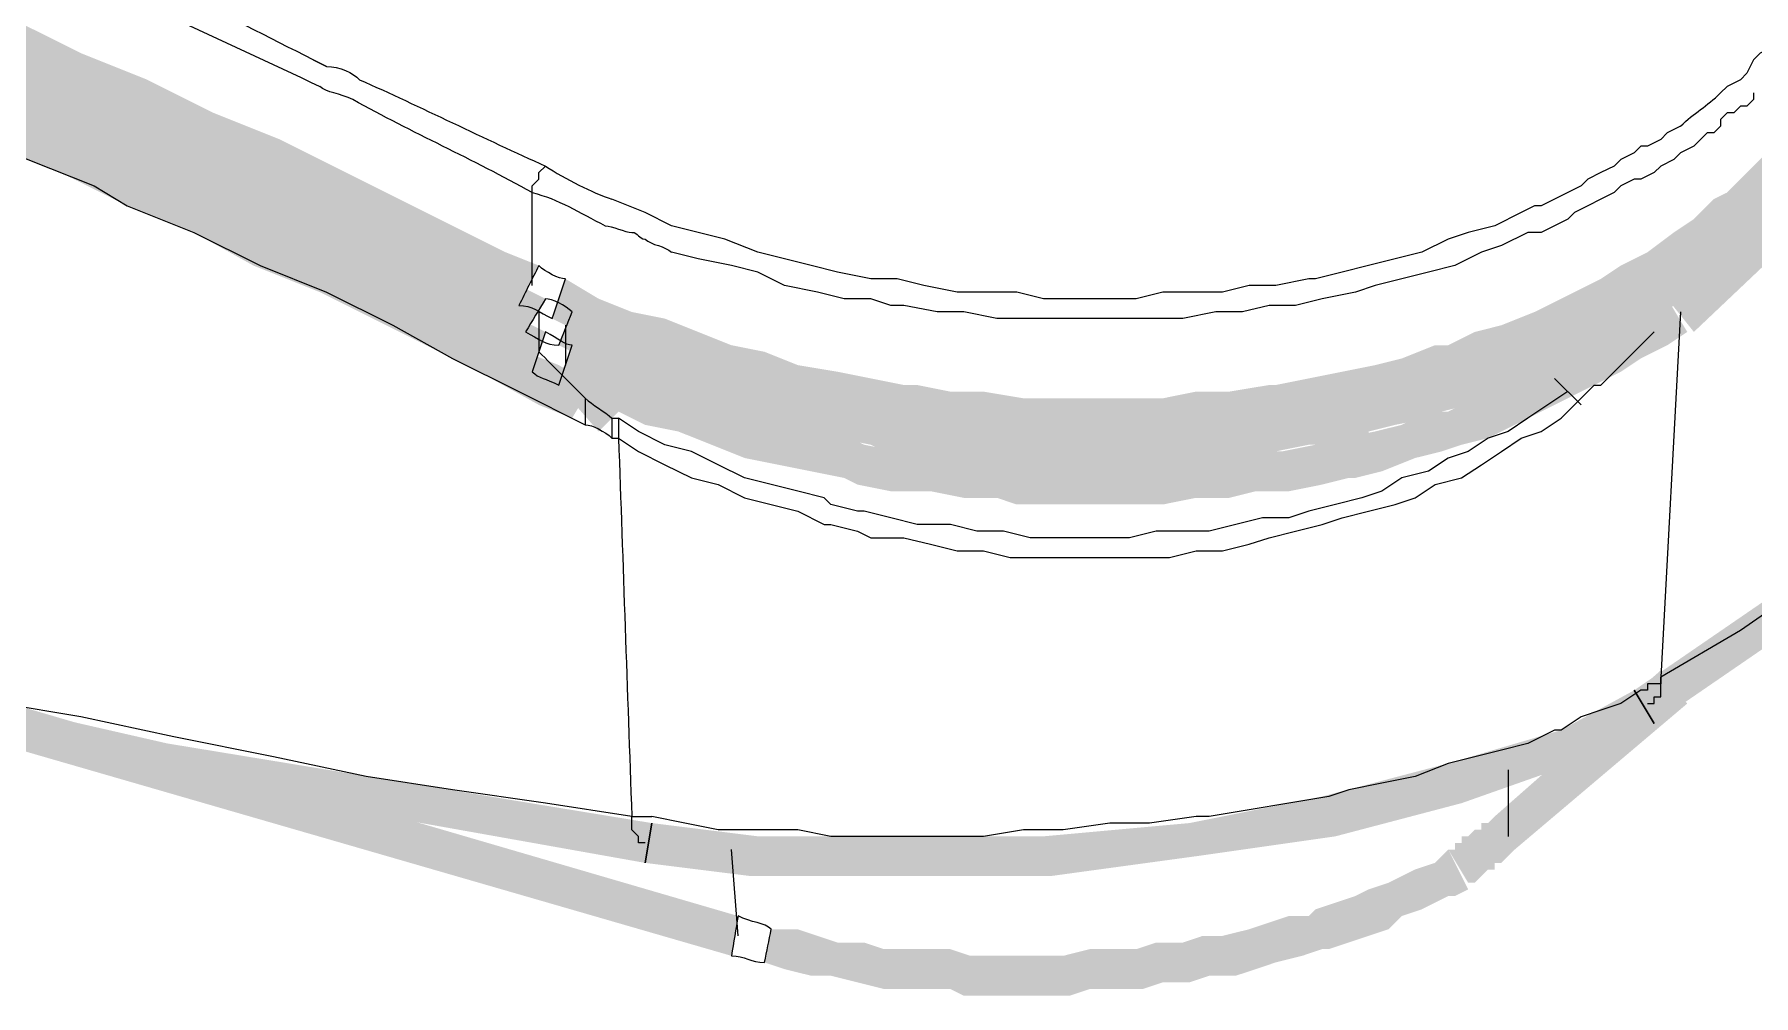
# Model space of a CAD drawing. Header units: millimetres. Extents: x -71336 to -35435, y -26189 to 22712.
# Drawn here: x -39877.11 to -39871.58, y -5456.45 to -5453.36 of the extents above; entities that cross this region are included whole.
import ezdxf
from ezdxf.enums import TextEntityAlignment as Align

# ---------------------------------------------------------------- set-up
doc = ezdxf.new("R2010")
doc.units = ezdxf.units.MM
doc.layers.add('SC - Equipment', color=7, linetype='Continuous', lineweight=13)
doc.styles.get("Standard").update_dxf_attribs({"font": 'arial.ttf', "height": 35})

# ---------------------------------------------------------------- blocks, each defined once
blk = doc.blocks.new('BARCO CLICKSHARE BUTTON WITH TEXT - SCHEMATIC')
at = {"layer": 'SC - Equipment', "lineweight": 0, "transparency": 33554687}
for points in [[(7.0023, -13.8126), (8.4327, -12.8306), (10.5249, -11.1013), (12.5743, -9.244), (13.9834, -7.7709), (14.0901, -7.8563), (12.6597, -9.3294), (10.5889, -11.2081), (8.4967, -12.9373), (7.0664, -13.9194)], [(3.4157, -12.5744), (3.309, -12.5103), (3.1169, -12.4036), (2.9034, -12.3182), (2.7966, -12.2542), (2.5831, -12.1688), (2.3697, -12.062), (2.1775, -11.9766), (1.964, -11.8699), (1.7505, -11.7845), (1.5371, -11.6777), (1.3236, -11.5924), (1.3663, -11.4856), (1.5798, -11.571), (1.7932, -11.6564), (2.0067, -11.7631), (2.2202, -11.8485), (2.4337, -11.9553), (2.6472, -12.0407), (2.8607, -12.1474), (2.9461, -12.1901), (3.1596, -12.2969), (3.373, -12.4036), (3.4798, -12.4463)], [(3.3944, -12.6384, 0.015677), (1.3236, -11.6778), (1.3236, -11.6778), (1.3876, -11.571), (1.3876, -11.571, -0.015677), (3.4584, -12.5317), (3.4584, -12.5317)], [(3.4584, -12.7879), (3.3517, -12.7238), (3.1596, -12.6384), (2.9674, -12.553), (2.8607, -12.489), (2.6685, -12.4036), (2.4764, -12.3182), (2.2843, -12.2328), (2.0921, -12.1261), (1.9, -12.0407), (1.7078, -11.9553), (1.4944, -11.8699), (1.5584, -11.7631), (1.7505, -11.8485), (1.9427, -11.9339), (2.1562, -12.0193), (2.3483, -12.1047), (2.5404, -12.1901), (2.7326, -12.2969), (2.9247, -12.3823), (3.0101, -12.425), (3.2236, -12.5317), (3.4157, -12.6171), (3.5011, -12.6598)], [(3.5865, -12.9373), (3.4798, -12.8946), (3.2877, -12.7879), (3.0742, -12.6811), (2.9888, -12.6384), (2.7753, -12.5317), (2.5618, -12.4463), (2.3697, -12.3396), (2.1562, -12.2542), (1.9427, -12.1474), (1.7292, -12.062), (1.5371, -11.9766), (1.5798, -11.8485), (1.7932, -11.9553), (2.0067, -12.0407), (2.1989, -12.1261), (2.4124, -12.2328), (2.6258, -12.3182), (2.8393, -12.425), (3.0315, -12.5317), (3.1382, -12.5744), (3.3304, -12.6811), (3.5438, -12.7665), (3.6506, -12.8306)], [(7.6855, -11.998), (7.6428, -12.062), (7.6428, -12.062), (7.5787, -12.1261), (7.5787, -12.1261), (7.5147, -12.1901), (7.5147, -12.1901), (7.4507, -12.2542), (7.4507, -12.2542), (7.3866, -12.2969), (7.3866, -12.2969), (7.3439, -12.3396), (7.3439, -12.3396), (7.2799, -12.3823), (7.2799, -12.4036), (7.1945, -12.4463), (7.1945, -12.4463), (7.1091, -12.5103), (7.1091, -12.5103), (7.045, -12.553), (7.0237, -12.553), (6.9596, -12.5957), (6.9383, -12.5957), (6.9169, -12.6171), (6.9169, -12.6171), (6.8102, -12.6598), (6.8102, -12.6598), (6.7248, -12.7025), (6.7248, -12.7025), (6.6394, -12.7452), (6.6394, -12.7452), (6.5327, -12.7879), (6.5327, -12.7879), (6.4259, -12.8306), (6.4259, -12.8306), (6.4046, -12.8306), (6.4046, -12.8306), (6.2978, -12.8733), (6.2978, -12.8733), (6.1911, -12.8946), (6.1911, -12.8946), (6.0843, -12.916), (6.0843, -12.916), (5.9776, -12.9373), (5.9776, -12.9373), (5.8708, -12.9587), (5.8708, -12.9587), (5.8281, -12.9587), (5.8281, -12.9587), (5.7214, -12.98), (5.7214, -12.98), (5.6147, -12.98), (5.6147, -12.98), (5.4866, -13.0014), (5.4866, -13.0014), (5.3798, -13.0014), (5.3798, -13.0014), (5.2731, -13.0014), (5.2731, -13.0014), (5.145, -13.0014), (5.145, -13.0014), (5.0382, -13.0014), (5.0169, -13.0014), (4.9102, -12.98), (4.9102, -12.98), (4.7821, -12.98), (4.7821, -12.98), (4.6753, -12.9587), (4.6753, -12.9587), (4.654, -12.9587), (4.6326, -12.9587), (4.6326, -12.9587), (4.5259, -12.9373), (4.5259, -12.9373), (4.3978, -12.916), (4.3978, -12.916), (4.291, -12.8946), (4.291, -12.8946), (4.1629, -12.8519), (4.1629, -12.8519), (4.0562, -12.8306), (4.0562, -12.8306), (3.9495, -12.7879), (3.9495, -12.7879), (3.8427, -12.7452), (3.8427, -12.7452), (3.736, -12.7025), (3.7146, -12.7025), (3.6079, -12.6598), (3.6079, -12.6598), (3.5225, -12.6171), (3.5652, -12.489), (3.6719, -12.553), (3.7787, -12.5957), (3.8854, -12.6171), (3.9922, -12.6598), (4.0989, -12.7025), (4.2056, -12.7238), (4.3124, -12.7665), (4.4405, -12.7879), (4.5472, -12.8092), (4.654, -12.8306), (4.654, -12.8946), (4.654, -12.8306), (4.654, -12.8306), (4.6967, -12.8306), (4.8034, -12.8519), (4.9102, -12.8519), (5.0382, -12.8733), (5.145, -12.8733), (5.2731, -12.8733), (5.3798, -12.8733), (5.4866, -12.8733), (5.5933, -12.8519), (5.7001, -12.8519), (5.8281, -12.8306), (5.8495, -12.8306), (5.8495, -12.8946), (5.8495, -12.8306), (5.9562, -12.8092), (6.063, -12.7879), (6.1697, -12.7665), (6.2551, -12.7452), (6.3619, -12.7025), (6.4046, -12.7025), (6.49, -12.6598), (6.5754, -12.6384), (6.6821, -12.5957), (6.7675, -12.553), (6.8529, -12.5103), (6.8956, -12.489), (6.9596, -12.4463), (7.045, -12.4036), (7.1304, -12.3396), (7.1945, -12.2969), (7.2585, -12.2328), (7.3012, -12.2115), (7.3653, -12.1474), (7.4293, -12.0834), (7.4933, -12.0407), (7.536, -11.9766), (7.6001, -11.9126)], [(7.0664, -12.4677), (7.0664, -12.4463), (7.1091, -12.5103), (7.0664, -12.4463), (7.1091, -12.425), (7.1518, -12.489), (7.1091, -12.425), (7.1304, -12.4036), (7.1731, -12.3823), (7.1945, -12.3609), (7.2158, -12.3396), (7.2372, -12.3182), (7.2799, -12.2969), (7.3012, -12.2755), (7.3439, -12.3182), (7.3012, -12.2755), (7.3226, -12.2542), (7.3439, -12.2328), (7.3866, -12.2755), (7.3439, -12.2328), (7.3866, -12.2115), (7.408, -12.1901), (7.4293, -12.1474), (7.472, -12.1901), (7.4293, -12.1474), (7.4507, -12.1261), (7.5361, -12.2115), (7.5147, -12.2542), (7.5147, -12.2542), (7.4934, -12.2755), (7.4934, -12.2755), (7.472, -12.2969), (7.472, -12.2969), (7.4507, -12.3182), (7.4507, -12.3182), (7.408, -12.3396), (7.408, -12.3396), (7.3866, -12.3823), (7.3866, -12.3823), (7.3653, -12.4036), (7.3653, -12.4036), (7.3226, -12.425), (7.3226, -12.425), (7.3012, -12.4463), (7.3012, -12.4463), (7.2585, -12.4677), (7.2585, -12.4677), (7.2372, -12.489), (7.2372, -12.489), (7.2158, -12.5103), (7.2158, -12.5103), (7.1731, -12.5317), (7.1731, -12.5317), (7.1518, -12.553), (7.1518, -12.553), (7.1304, -12.5744)], [(3.5865, -12.5957), (3.6719, -12.6384), (3.7787, -12.6811), (3.8641, -12.7025), (3.9708, -12.7452), (4.0776, -12.7879), (4.163, -12.8092), (4.2697, -12.8306), (4.3764, -12.8733), (4.4618, -12.8733), (4.5686, -12.8946), (4.5472, -12.9587), (4.5686, -12.8946), (4.6113, -12.916), (4.718, -12.9373), (4.8248, -12.9373), (4.9315, -12.9587), (4.9956, -12.9587), (4.9742, -13.0227), (4.9742, -12.9587), (5.0809, -12.9587), (5.1877, -12.9587), (5.2944, -12.9587), (5.4012, -12.9587), (5.4012, -13.0227), (5.4012, -12.9587), (5.4225, -12.9587), (5.5293, -12.9587), (5.636, -12.9587), (5.7214, -12.9373), (5.8282, -12.916), (5.9349, -12.916), (6.0203, -12.8946), (6.1057, -12.8733), (6.2124, -12.8519), (6.2978, -12.8092), (6.3405, -12.8092), (6.4259, -12.7665), (6.5113, -12.7452), (6.5967, -12.7025), (6.6821, -12.6811), (6.7675, -12.6384), (6.8315, -12.5957), (6.9169, -12.553), (6.981, -12.5103), (7.0664, -12.4676), (7.1304, -12.5744), (7.0664, -12.6171), (7.0664, -12.6171), (6.981, -12.6598), (6.981, -12.6598), (6.8956, -12.7025), (6.8956, -12.7025), (6.8315, -12.7452), (6.8315, -12.7452), (6.7461, -12.7879), (6.7461, -12.7879), (6.6608, -12.8306), (6.6608, -12.8306), (6.5754, -12.8519), (6.554, -12.8519), (6.4686, -12.8946), (6.4686, -12.8946), (6.3832, -12.916), (6.3832, -12.916), (6.3405, -12.9373), (6.3405, -12.9373), (6.2338, -12.9587), (6.2338, -12.9587), (6.1484, -12.98), (6.1484, -13.0014), (6.0416, -13.0227), (6.0416, -13.0227), (5.9562, -13.0227), (5.9562, -13.0227), (5.8495, -13.0441), (5.8495, -13.0441), (5.7428, -13.0654), (5.7428, -13.0654), (5.636, -13.0654), (5.636, -13.0654), (5.5293, -13.0868), (5.5293, -13.0868), (5.4225, -13.0868), (5.4225, -13.0868), (5.4012, -13.0868), (5.4012, -13.0868), (5.2944, -13.0868), (5.2944, -13.0868), (5.1877, -13.0868), (5.1877, -13.0868), (5.0809, -13.0868), (5.0809, -13.0868), (4.9742, -13.0868), (4.9742, -13.0868), (4.9315, -13.0868), (4.9102, -13.0868), (4.8034, -13.0654), (4.8034, -13.0654), (4.6967, -13.0441), (4.6967, -13.0441), (4.5899, -13.0441), (4.5899, -13.0441), (4.5472, -13.0227), (4.5472, -13.0227), (4.4405, -13.0014), (4.4405, -13.0014), (4.3551, -12.98), (4.3551, -12.98), (4.2483, -12.9587), (4.2483, -12.9587), (4.1416, -12.9373), (4.1416, -12.9373), (4.0349, -12.8946), (4.0349, -12.8946), (3.9281, -12.8733), (3.9281, -12.8733), (3.8214, -12.8306), (3.8214, -12.8306), (3.736, -12.7879), (3.736, -12.7879), (3.6292, -12.7452), (3.6292, -12.7452), (3.5438, -12.7025)], [(7.1731, -12.6598), (7.1091, -12.7025), (7.1091, -12.7025), (7.0237, -12.7452), (7.0237, -12.7452), (6.9596, -12.7879), (6.9596, -12.7879), (6.8742, -12.8306), (6.8742, -12.8306), (6.7888, -12.8733), (6.7888, -12.8733), (6.7034, -12.916), (6.7034, -12.916), (6.6181, -12.9587), (6.6181, -12.9587), (6.5327, -13.0014), (6.5327, -13.0014), (6.4473, -13.0227), (6.4473, -13.0227), (6.3832, -13.0441), (6.3832, -13.0441), (6.2978, -13.0654), (6.2978, -13.0654), (6.1911, -13.1081), (6.1911, -13.1081), (6.1057, -13.1295), (6.0843, -13.1295), (5.9989, -13.1508), (5.9989, -13.1508), (5.8922, -13.1722), (5.8922, -13.1722), (5.7855, -13.1722), (5.7855, -13.1722), (5.7001, -13.1935), (5.6787, -13.1935), (5.5933, -13.1935), (5.5933, -13.1935), (5.4866, -13.2149), (5.4866, -13.2149), (5.4439, -13.2149), (5.4439, -13.2149), (5.3371, -13.2149), (5.3371, -13.2149), (5.2304, -13.2149), (5.2304, -13.2149), (5.1236, -13.2149), (5.1236, -13.2149), (5.0169, -13.2149), (5.0169, -13.2149), (4.9529, -13.1935), (4.9529, -13.1935), (4.8461, -13.1935), (4.8461, -13.1935), (4.7394, -13.1722), (4.7394, -13.1722), (4.6113, -13.1722), (4.6113, -13.1722), (4.5045, -13.1508), (4.5045, -13.1508), (4.4618, -13.1295), (4.4618, -13.1295), (4.3551, -13.1081), (4.3551, -13.1081), (4.2483, -13.0868), (4.2483, -13.0868), (4.1416, -13.0654), (4.1416, -13.0654), (4.0349, -13.0227), (4.0349, -13.0227), (3.9281, -12.98), (3.9281, -12.98), (3.8214, -12.9587), (3.8214, -12.9587), (3.736, -12.916), (3.736, -12.916), (3.6292, -12.8733), (3.6292, -12.8733), (3.5438, -12.8306), (3.5865, -12.7025), (3.6933, -12.7452), (3.7787, -12.7879), (3.8854, -12.8306), (3.9708, -12.8733), (4.0776, -12.8946), (4.1843, -12.9373), (4.2697, -12.9587), (4.3764, -12.98), (4.4832, -13.0014), (4.5259, -13.0227), (4.6326, -13.0441), (4.7394, -13.0441), (4.8461, -13.0654), (4.9529, -13.0654), (5.0169, -13.0868), (5.1236, -13.0868), (5.2304, -13.0868), (5.3371, -13.0868), (5.4439, -13.0868), (5.4652, -13.0868), (5.572, -13.0654), (5.6787, -13.0654), (5.7855, -13.0441), (5.8708, -13.0441), (5.9776, -13.0227), (6.063, -13.0014), (6.1697, -12.98), (6.2551, -12.9587), (6.3405, -12.916), (6.4046, -12.916), (6.49, -12.8733), (6.5754, -12.8306), (6.6607, -12.8092), (6.7461, -12.7665), (6.8102, -12.7238), (6.8956, -12.6811), (6.9596, -12.6384), (7.045, -12.5957), (7.1091, -12.553)], [(-0.5338, -13.3003), (0.3202, -13.5351), (2.2843, -13.9834), (3.8427, -14.2396), (3.8214, -14.3677), (2.2629, -14.0902), (0.2775, -13.6418), (-0.5551, -13.4283)], [(3.8427, -14.2396), (4.1843, -14.2823), (4.6326, -14.2823), (5.1023, -14.2823), (5.572, -14.2396), (5.9989, -14.1542), (6.4046, -14.0475), (6.7675, -13.9407), (7.0023, -13.8126), (7.0664, -13.9194), (6.8102, -14.0475), (6.4473, -14.1756), (6.0416, -14.2823), (5.5933, -14.3463), (5.1236, -14.4104), (4.6326, -14.4104), (4.163, -14.4104), (3.8214, -14.3677)], [(6.4046, -14.325), (6.4046, -14.325), (6.4259, -14.325), (6.4259, -14.3036), (6.4686, -14.3677), (6.4259, -14.3036), (6.4473, -14.3036), (6.4686, -14.3463), (6.4473, -14.3036), (6.4473, -14.2823), (6.49, -14.3463), (6.4473, -14.2823), (6.4686, -14.2823), (6.49, -14.2609), (6.5113, -14.2609), (6.5113, -14.2396), (6.5327, -14.2396), (6.554, -14.2182), (6.6181, -14.325), (6.6181, -14.325), (6.6181, -14.325), (6.5967, -14.3463), (6.5967, -14.3463), (6.5754, -14.3677), (6.5754, -14.3677), (6.554, -14.3677), (6.554, -14.3677), (6.554, -14.389), (6.554, -14.389), (6.5327, -14.389), (6.5327, -14.389), (6.5113, -14.4104), (6.5113, -14.4104), (6.5113, -14.4104), (6.5113, -14.4104), (6.49, -14.4317), (6.49, -14.4317), (6.4686, -14.4317), (6.4686, -14.4317), (6.4686, -14.4317)], [(4.227, -14.5812), (4.3124, -14.5812), (4.3764, -14.6025), (4.4405, -14.6239), (4.5259, -14.6239), (4.5899, -14.6452), (4.6753, -14.6452), (4.7394, -14.6452), (4.8034, -14.6452), (4.8675, -14.6666), (4.8461, -14.7306), (4.8461, -14.6666), (4.9315, -14.6666), (5.0169, -14.6666), (5.1023, -14.6666), (5.1663, -14.6666), (5.2517, -14.6452), (5.3371, -14.6452), (5.4012, -14.6452), (5.4652, -14.6239), (5.5506, -14.6239), (5.6147, -14.6025), (5.6787, -14.6025), (5.7641, -14.5812), (5.8281, -14.5598), (5.8922, -14.5385), (5.9562, -14.5385), (5.9776, -14.5171), (6.0416, -14.4958), (6.1057, -14.4744), (6.1484, -14.4531), (6.2124, -14.4317), (6.2551, -14.4104), (6.2978, -14.389), (6.3619, -14.3677), (6.4046, -14.325), (6.4686, -14.4531), (6.4259, -14.4744), (6.4046, -14.4744), (6.3619, -14.4958), (6.3619, -14.4958), (6.3192, -14.5171), (6.3192, -14.5171), (6.2551, -14.5385), (6.2551, -14.5385), (6.2124, -14.5812), (6.2124, -14.5812), (6.1484, -14.6025), (6.1484, -14.6025), (6.0843, -14.6239), (6.0843, -14.6239), (6.0203, -14.6452), (6.0203, -14.6452), (5.9989, -14.6452), (5.9989, -14.6452), (5.9349, -14.6666), (5.9349, -14.6666), (5.8495, -14.6879), (5.8495, -14.6879), (5.7855, -14.7093), (5.7855, -14.7093), (5.7214, -14.7306), (5.7214, -14.7306), (5.636, -14.7306), (5.636, -14.7306), (5.572, -14.752), (5.572, -14.752), (5.4866, -14.752), (5.4866, -14.752), (5.4225, -14.7733), (5.4225, -14.7733), (5.3371, -14.7733), (5.3371, -14.7733), (5.2517, -14.7733), (5.2517, -14.7733), (5.1877, -14.7947), (5.1663, -14.7947), (5.1023, -14.7947), (5.1023, -14.7947), (5.0169, -14.7947), (5.0169, -14.7947), (4.9315, -14.7947), (4.9315, -14.7947), (4.8461, -14.7947), (4.8461, -14.7947), (4.8034, -14.7733), (4.8034, -14.7733), (4.7394, -14.7733), (4.7394, -14.7733), (4.654, -14.7733), (4.654, -14.7733), (4.5899, -14.7733), (4.5899, -14.7733), (4.5045, -14.752), (4.5045, -14.752), (4.4191, -14.7306), (4.4191, -14.7306), (4.3551, -14.7306), (4.3551, -14.7306), (4.2697, -14.7093), (4.2697, -14.7093), (4.2056, -14.6879)]]:
    blk.add_hatch(color=7, dxfattribs=at).paths.add_polyline_path(points)
at = {"layer": 'SC - Equipment', "color": 7, "lineweight": 0, "transparency": 33554687}
for points in [[(14.0261, -7.7923), (13.7058, -8.1125), (13.4069, -8.4541), (13.1508, -8.7103), (12.8092, -9.0519), (12.4463, -9.3934), (12.2755, -9.5642), (11.8912, -9.9272), (11.4642, -10.3114), (11.4002, -10.3541), (10.9305, -10.7811), (10.5462, -11.1227), (10.1406, -11.4643), (9.6709, -11.8699), (9.5855, -11.9339), (9.1799, -12.2755), (8.817, -12.553), (8.5608, -12.7452), (8.2406, -12.98), (7.9417, -13.2149), (7.899, -13.2362), (7.6214, -13.4283), (7.3439, -13.6205), (7.0877, -13.7699)], [(7.5787, -11.5924), (7.5574, -11.6137), (7.5361, -11.6351), (7.5147, -11.6564), (7.5147, -11.6778), (7.4934, -11.6991), (7.472, -11.7204), (7.4507, -11.7418), (7.408, -11.7631), (7.3866, -11.7845), (7.3653, -11.8272), (7.3439, -11.8485), (7.3012, -11.8699), (7.2799, -11.8912)], [(7.3866, -11.8912), (7.3866, -11.9126), (7.3653, -11.9339), (7.3439, -11.9339), (7.3226, -11.9553), (7.3012, -11.9553), (7.2799, -11.9766), (7.2799, -11.998), (7.2585, -12.0193), (7.2372, -12.0193), (7.2158, -12.0407), (7.1945, -12.062)], [(1.5157, -11.9766), (1.6225, -12.0193), (1.8359, -12.1047), (2.0494, -12.1901), (2.1562, -12.2542), (2.3697, -12.3396), (2.5831, -12.4463), (2.7966, -12.5317), (3.0101, -12.6384), (3.2023, -12.7452), (3.4157, -12.8519), (3.6292, -12.9587)], [(7.1518, -11.998), (7.1091, -12.0193), (7.0877, -12.0407), (7.045, -12.062), (7.0237, -12.062), (7.0023, -12.0834), (6.9596, -12.1047), (6.9383, -12.1261), (6.8956, -12.1474), (6.8529, -12.1688), (6.8315, -12.1901), (6.7888, -12.2115), (6.7461, -12.2328), (6.7034, -12.2542), (6.6821, -12.2542), (6.6394, -12.2755)], [(7.1945, -12.062), (7.1518, -12.0834), (7.1304, -12.1047), (7.0877, -12.1261), (7.0664, -12.1474), (7.0237, -12.1688), (7.0023, -12.1688), (6.9596, -12.1901), (6.9383, -12.2115), (6.8956, -12.2328), (6.8529, -12.2542), (6.8102, -12.2755), (6.7888, -12.2969), (6.7461, -12.3182), (6.7034, -12.3396), (6.6607, -12.3396)], [(3.4584, -12.2115), (3.4584, -12.1901), (3.4798, -12.1688), (3.4798, -12.1474), (3.5011, -12.1261)], [(6.6394, -12.2755), (6.554, -12.3182), (6.4686, -12.3396), (6.4046, -12.3609), (6.3192, -12.4036), (6.2338, -12.425), (6.1484, -12.4463), (6.063, -12.4677), (5.9776, -12.489), (5.9562, -12.489), (5.8495, -12.5103), (5.7641, -12.5103), (5.6787, -12.5317), (5.5933, -12.5317), (5.4866, -12.5317), (5.4012, -12.553), (5.2944, -12.553), (5.209, -12.553), (5.1023, -12.553), (5.0169, -12.5317), (4.9102, -12.5317), (4.8248, -12.5317), (4.718, -12.5103), (4.6326, -12.489), (4.5472, -12.489), (4.4405, -12.4677), (4.3551, -12.4463), (4.2697, -12.425), (4.1843, -12.4036), (4.0776, -12.3609), (3.9922, -12.3396), (3.9068, -12.3182), (3.8214, -12.2755), (3.7146, -12.2328)], [(6.6607, -12.3396), (6.5754, -12.3823), (6.5113, -12.4036), (6.4259, -12.4463), (6.3405, -12.4677), (6.2551, -12.489), (6.1697, -12.5103), (6.1057, -12.5317), (5.9989, -12.553), (5.9135, -12.5744), (5.8281, -12.5744), (5.7428, -12.5957), (5.6574, -12.5957), (5.5506, -12.6171), (5.4652, -12.6171), (5.3798, -12.6171), (5.3158, -12.6171), (5.2304, -12.6171), (5.1236, -12.6171), (5.0382, -12.6171), (4.9529, -12.6171), (4.8461, -12.5957), (4.7607, -12.5957), (4.654, -12.5744), (4.6113, -12.5744), (4.5472, -12.553), (4.4618, -12.553), (4.3764, -12.5317), (4.2697, -12.5103), (4.1843, -12.4677), (4.0989, -12.4463), (3.9922, -12.425), (3.9068, -12.4036)], [(7.1518, -12.5957), (7.0877, -13.7699)], [(3.5652, -12.6384), (3.5652, -12.7665)], [(6.8315, -12.8733), (6.8529, -12.8519), (6.8742, -12.8306), (6.8956, -12.8306), (6.9169, -12.8092), (6.9383, -12.7879), (6.9596, -12.7665), (6.981, -12.7452), (7.0237, -12.7025), (7.045, -12.6811), (7.0664, -12.6598)], [(3.6292, -12.8733), (3.6292, -12.8946), (3.6292, -12.916), (3.6292, -12.9373), (3.6292, -12.9587)], [(6.7888, -12.8519), (6.7248, -12.8946), (6.6608, -12.9373), (6.5967, -12.98), (6.5327, -13.0014), (6.4686, -13.0441), (6.4046, -13.0654), (6.3405, -13.1081), (6.2551, -13.1295), (6.1911, -13.1722), (6.127, -13.1935), (6.0416, -13.2149), (5.9562, -13.2362), (5.8922, -13.2576), (5.8068, -13.2576), (5.7214, -13.2789), (5.636, -13.3003), (5.5506, -13.3003), (5.4652, -13.3003), (5.3798, -13.3216), (5.3158, -13.3216), (5.2304, -13.3216), (5.145, -13.3216), (5.0596, -13.3216), (4.9742, -13.3003), (4.8888, -13.3003), (4.8034, -13.2789), (4.6967, -13.2789), (4.6113, -13.2576), (4.5259, -13.2362), (4.5045, -13.2362), (4.4191, -13.2149), (4.3978, -13.1935), (4.3124, -13.1722), (4.227, -13.1508), (4.1416, -13.1295), (4.0562, -13.0868), (3.9708, -13.0441), (3.8854, -13.0227), (3.8, -12.98), (3.736, -12.9373)], [(3.7146, -12.9373), (3.7146, -12.9587), (3.7146, -12.98), (3.7146, -13.0014)], [(3.736, -12.9373), (3.736, -12.9587), (3.736, -12.98), (3.736, -13.0014), (3.8, -13.0441), (3.8854, -13.0868), (3.9708, -13.1295), (4.0562, -13.1508), (4.1416, -13.1935), (4.227, -13.2149), (4.3124, -13.2362), (4.3978, -13.2789), (4.4191, -13.2789), (4.5045, -13.3003), (4.5472, -13.3216), (4.654, -13.3216), (4.7394, -13.3429), (4.8248, -13.3643), (4.9102, -13.3643), (4.9956, -13.3856), (5.081, -13.3856), (5.1663, -13.3856), (5.2517, -13.3856), (5.3371, -13.3856), (5.4225, -13.3856), (5.5079, -13.3856), (5.5933, -13.3643), (5.6787, -13.3643), (5.7641, -13.3429), (5.8282, -13.3216), (5.9136, -13.3003), (5.9989, -13.2789), (6.063, -13.2576), (6.1484, -13.2362), (6.2338, -13.2149), (6.2978, -13.1935), (6.3619, -13.1508), (6.4473, -13.1295), (6.5113, -13.0868), (6.5754, -13.0441), (6.6394, -13.0014), (6.7035, -12.98), (6.7675, -12.9373), (6.8102, -12.8946)], [(3.7787, -14.2182), (3.5011, -14.1755), (3.2023, -14.1329), (2.9247, -14.0902), (2.6258, -14.0261), (2.3056, -13.9621), (2.0067, -13.898), (1.7506, -13.8553), (1.409, -13.7913), (1.0674, -13.7059), (0.7045, -13.6205), (0.3202, -13.5137), (0.128, -13.471), (-0.2562, -13.3643)], [(7.0237, -13.8126), (6.9596, -13.8553), (6.8956, -13.8767), (6.8315, -13.898), (6.7675, -13.9407), (6.7461, -13.9407), (6.6608, -13.9834), (6.5754, -14.0048), (6.49, -14.0261), (6.4046, -14.0475), (6.2978, -14.0902), (6.1911, -14.1115), (6.0843, -14.1328), (6.0203, -14.1542), (5.8922, -14.1755), (5.7641, -14.1969), (5.636, -14.2182), (5.5933, -14.2182), (5.4439, -14.2396), (5.3158, -14.2396), (5.1663, -14.2609), (5.0383, -14.2609), (4.9102, -14.2823), (4.7607, -14.2823), (4.6967, -14.2823), (4.5472, -14.2823), (4.4191, -14.2823), (4.3124, -14.2609), (4.1843, -14.2609), (4.0562, -14.2609), (3.9495, -14.2396), (3.8427, -14.2182)], [(7.0877, -13.7699), (7.0877, -13.7913), (7.0664, -13.7913), (7.045, -13.7913), (7.045, -13.8126), (7.0237, -13.8126)], [(7.045, -13.8553), (7.0664, -13.8553), (7.0664, -13.834), (7.0877, -13.834), (7.0877, -13.8126), (7.0877, -13.7913), (7.0877, -13.7699)], [(6.5967, -14.0688), (6.5967, -14.2823)], [(3.8214, -14.3036), (3.8, -14.3036), (3.8, -14.2823), (3.7787, -14.2609), (3.7787, -14.2396), (3.7787, -14.2182)], [(4.1203, -14.6025), (4.0989, -14.325)]]:
    blk.add_lwpolyline(points, dxfattribs=at)
blk.add_lwpolyline([(1.4517, -11.2721, 0.037732), (1.8146, -11.4216, 0.000001), (2.7753, -11.8699)], format="xyb", dxfattribs=at)
for points in [[(2.7539, -11.7845), (2.7966, -11.8058)], [(6.8315, -12.8946), (6.8315, -12.8946), (6.7461, -12.8092), (6.7461, -12.8092)], [(6.8315, -12.8733), (6.8102, -12.8946)], [(7.0023, -13.8126), (7.0023, -13.8126), (7.0664, -13.9194), (7.0664, -13.9194)], [(3.8214, -14.3677), (3.8214, -14.3677), (3.8427, -14.2396), (3.8427, -14.2396)]]:
    blk.add_lwpolyline(points, close=True, dxfattribs=at)
blk.add_rational_spline([(2.7539, -11.7845), (2.3388, -11.5667), (1.9113, -11.3743), (1.473, -11.2081), (1.4303, -11.1867), (1.3663, -11.144), (1.3022, -11.1227)], [1, 0.998789138702, 0.998789138702, 1, 1, 1, 1], degree=3, knots=[0, 0, 0, 0, 0.12056, 0.12056, 0.12056, 1.12056, 1.12056, 1.12056, 1.12056], dxfattribs=at)
for points, knots in [([(2.7966, -11.8058), (2.8393, -11.8058), (2.882, -11.8272), (2.9034, -11.8485), (3.0955, -11.9339), (3.309, -12.0407), (3.5011, -12.1261), (3.5652, -12.1688), (3.6506, -12.2115), (3.7146, -12.2328)], [0, 0, 0, 0, 1, 1, 1, 2, 2, 2, 3, 3, 3, 3]), ([(3.4584, -12.5103), (3.4584, -12.4107), (3.4584, -12.3111), (3.4584, -12.2115), (3.2663, -12.1047), (3.0742, -12.0193), (2.882, -11.9126), (2.8393, -11.8912), (2.7966, -11.8912), (2.7753, -11.8699)], [0, 0, 0, 0, 1, 1, 1, 2, 2, 2, 3, 3, 3, 3]), ([(3.4584, -12.2115), (3.5438, -12.2328), (3.6079, -12.2755), (3.6933, -12.3182), (3.7146, -12.3182), (3.7573, -12.3396), (3.7787, -12.3396), (3.8, -12.3396), (3.8, -12.3609), (3.8214, -12.3609), (3.8427, -12.3823), (3.8854, -12.3823), (3.9068, -12.4036)], [0, 0, 0, 0, 1, 1, 1, 2, 2, 2, 3, 3, 3, 4, 4, 4, 4]), ([(3.5652, -12.489), (3.551, -12.5317), (3.5367, -12.5744), (3.5225, -12.6171), (3.4798, -12.5957), (3.4584, -12.5744), (3.4157, -12.5744), (3.4371, -12.5317), (3.4584, -12.489), (3.4798, -12.4463), (3.5011, -12.4676), (3.5438, -12.489), (3.5652, -12.489)], [0, 0, 0, 0, 1, 1, 1, 2, 2, 2, 3, 3, 3, 4, 4, 4, 4]), ([(3.5865, -12.5957), (3.5723, -12.6313), (3.5581, -12.6669), (3.5438, -12.7025), (3.5011, -12.7025), (3.4798, -12.6811), (3.4371, -12.6598), (3.4584, -12.6242), (3.4798, -12.5886), (3.5011, -12.553), (3.5225, -12.553), (3.5652, -12.5744), (3.5865, -12.5957)], [0, 0, 0, 0, 1, 1, 1, 2, 2, 2, 3, 3, 3, 4, 4, 4, 4]), ([(3.4798, -12.5957), (3.4798, -12.6384), (3.4798, -12.6811), (3.4798, -12.7238), (3.5296, -12.7736), (3.5794, -12.8235), (3.6292, -12.8733), (3.6506, -12.8946), (3.6933, -12.916), (3.7146, -12.9373), (3.7146, -12.9373), (3.7146, -12.9373), (3.736, -12.9373)], [0, 0, 0, 0, 1, 1, 1, 2, 2, 2, 3, 3, 3, 4, 4, 4, 4]), ([(3.5865, -12.7025), (3.5723, -12.7452), (3.5581, -12.7879), (3.5438, -12.8306), (3.5011, -12.8092), (3.4798, -12.8092), (3.4584, -12.7879), (3.4727, -12.7452), (3.4869, -12.7025), (3.5011, -12.6598), (3.5438, -12.6811), (3.5652, -12.7025), (3.5865, -12.7025)], [0, 0, 0, 0, 1, 1, 1, 2, 2, 2, 3, 3, 3, 4, 4, 4, 4]), ([(3.6292, -12.9587), (3.6506, -12.9587), (3.6933, -12.98), (3.7146, -13.0014), (3.7146, -13.0014), (3.736, -13.0014), (3.736, -13.0014), (3.7502, -13.407), (3.7644, -13.8126), (3.7787, -14.2182), (3.8, -14.2182), (3.8214, -14.2182), (3.8427, -14.2182)], [0, 0, 0, 0, 1, 1, 1, 2, 2, 2, 3, 3, 3, 4, 4, 4, 4]), ([(4.227, -14.5812), (4.2199, -14.6168), (4.2128, -14.6523), (4.2057, -14.6879), (4.163, -14.6879), (4.1416, -14.6666), (4.0989, -14.6666), (4.106, -14.6239), (4.1131, -14.5812), (4.1203, -14.5385), (4.163, -14.5598), (4.2057, -14.5598), (4.227, -14.5812)], [0, 0, 0, 0, 1, 1, 1, 2, 2, 2, 3, 3, 3, 4, 4, 4, 4])]:
    blk.add_open_spline(points, degree=3, knots=knots, dxfattribs=at)
blk.add_open_spline([(7.1518, -11.998), (7.1945, -11.9553), (7.2372, -11.9339), (7.2799, -11.8912)], degree=3, dxfattribs=at)
for points in [[(7.6001, -12.2755), (7.1945, -12.6598), (7.5147, -12.1901), (7.1091, -12.553)], [(3.4584, -12.5317), (3.5011, -12.553), (3.3944, -12.6384), (3.4371, -12.6598)], [(3.6079, -12.7238), (3.7573, -12.8946), (3.5225, -12.8092), (3.6719, -12.98)], [(6.554, -14.2182), (7.0877, -13.7486), (6.6181, -14.325), (7.1731, -13.8553)], [(1.7078, -13.834), (4.1203, -14.5385), (1.6652, -13.9621), (4.0989, -14.6666)]]:
    blk.add_solid(points, dxfattribs=at)
at = {"ltscale": 5}
for tag, p in [('MAKE', (0, 10.9753)), ('MODEL', (0, 5.9753))]:
    blk.add_attdef(tag, text='', height=2.5, dxfattribs=at).set_placement(p, align=Align.MIDDLE_CENTER)
at = {"ltscale": 5, "flags": 1}
for tag, p in [('ROOM_TYPE', (45, -5)), ('LOCATION', (45, -10)), ('RACK_EQUIPMENT_(Y/N)', (45, -15)), ('IP_(Y/N)', (45, -30)), ('POE(WATT)', (45, -35)), ('AMP(@240V)', (45, -40)), ('WATT', (45, -45)), ('BTU/H', (45, -50)), ('WEIGHT(KG)', (45, -55)), ('TRANSFORMER_TAPS', (45, -60))]:
    blk.add_attdef(tag, p, '', height=2.5, dxfattribs=at)
for tag, p in [('DESCRIPTION', (56.9608, -23.892)), ('BRACKET', (53.1547, -63.4953))]:
    blk.add_attdef(tag, text='', height=2.5, dxfattribs=at).set_placement(p, align=Align.MIDDLE_CENTER)

msp = doc.modelspace()

# ---------------------------------------------------------------- block references
at = {"ltscale": 5}
msp.add_blockref('BARCO CLICKSHARE BUTTON WITH TEXT - SCHEMATIC', (-39878.9709, -5441.6538), dxfattribs=at)

doc.saveas('drawing.dxf')
